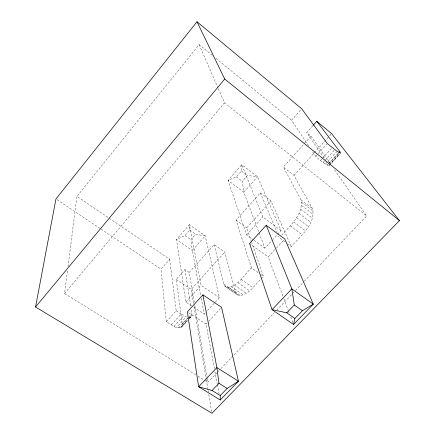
<?xml version="1.0" encoding="UTF-8"?>
<svg xmlns="http://www.w3.org/2000/svg" width="435" height="435" viewBox="0 0 435 435"><rect width="100%" height="100%" fill="white"/><g stroke="black" fill="none" stroke-linecap="round" stroke-linejoin="round"><path stroke-width="0.33" stroke-dasharray="2.17 1.63" d="M189.16 318.893L191.993 315.299L191.356 309.666M287.54 243.769L291.33 246.569C300.106 236.21 315.908 224.351 312.569 208.822L293.978 175.381L283.37 167.056L303.858 144.105M312.667 151.929C316.435 157.932 322.623 163.049 329.11 165.795L329.121 165.246M212.291 55.337L199.159 44.593L76.968 196.37L169.688 259.233L160.966 269.178L166.3 321.764C170.797 324.048 176.17 329.806 181.607 327.153L182.254 325.951L182.303 324.292L176.218 279.379L184.94 269.575L189.247 272.489L194.347 302.613M281.695 235.297C290.091 225.613 303.82 214.232 300.96 199.855L283.37 167.056M253.61 240.017L246.64 234.96L228.07 180.389L236.39 176.827L241.479 171.004L241.762 164.68L257.52 176.751L281.081 230.561L272.979 239.37M195.717 374.758L64.576 293.516L67.653 269.395M67.996 266.72L76.968 196.37M64.576 293.516L224.498 102.834L218.299 88.582M191.449 305.756L185.903 302.102L176.49 239.554L184.989 235.612L189.796 230.115L189.41 224.732L205.211 235.895L219.349 297.687L206.951 311.166M308.529 145.703L291.586 120.239L301.672 108.739M219.349 297.687L201.062 285.344L189.41 224.732L176.49 239.554L192.297 250.495L190.878 239.723L195.685 234.253L205.211 235.895L192.297 250.495L200.725 295.593M281.081 230.561L262.865 217.021L241.762 164.68L228.07 180.389L243.839 192.221L242.257 181.264L247.352 175.474L257.52 176.751L243.839 192.221L264.877 248.178L272.527 239.859M324.309 158.084L306.719 132.626L312.847 125.737M189.247 272.489L214.123 244.628L224.781 252.142L235.536 292.07L236.542 294.12L238.222 295.321C248.32 296.311 254.268 285.11 260.766 279.357M258.069 272.587L251.555 267.982L236.009 220.11L260.331 192.863L270.962 200.916L291.33 246.569M304.304 143.604L310.987 136.122L306.719 132.626M193.553 303.456L191.199 289.395L224.781 252.142M251.533 241.931L246.656 227.875L270.962 200.916M293.978 175.381L331.611 133.627M166.3 321.764L176.186 310.824L169.688 259.233M315.679 156.453L326.886 144.056M185.903 302.102L201.062 285.344M246.64 234.96L262.865 217.021M171.238 324.918L181.118 314.032L186.316 316.658L176.452 327.479M320.568 160.401L321.911 158.922M322.357 158.427L331.318 148.558M173.946 326.457L183.82 315.598M323.167 162.44L324.51 160.961M324.961 160.471L334.357 150.14M325.429 164.06L336.592 151.81M178.638 327.946L188.475 317.164M327.223 165.191L328.115 164.218M328.555 163.729L337.913 153.484M182.303 324.292L188.475 317.534M188.915 317.055L191.998 313.673M329.42 163.179L338.522 153.212M180.384 327.832L187.518 320.024M189.301 318.072L191.384 316.462M329.355 164.805L339.121 154.12M182.254 325.951L187.567 320.138M189.334 318.202L191.993 315.299M329.578 164.745L339.643 153.734M181.607 327.153L187.382 320.834M329.11 165.795L340.154 153.707M193.662 307.219L204.2 314.162L206.494 311.667M214.123 244.628L223.856 284.066L224.803 286.083L226.417 287.247C237.901 287.709 243.904 274.229 251.555 267.982M214.395 368.711L206.059 324.124L206.973 323.14M208.795 321.166L221.562 307.371M282.886 296.094L268.183 256.987L276.029 248.516M276.486 248.015L283.87 240.038M261.223 278.868L263.501 276.426L251.751 242.567M204.385 380.125L207.848 382.273L217.69 371.969M218.158 371.479L219.093 370.5M220.969 368.537L274.382 312.613M276.725 310.16L295.001 291.026M295.468 290.536L303.902 281.706M304.369 281.217L366.689 215.967L333.808 168.834M189.046 317.142L190.193 317.093M198.028 376.188L203.803 379.766M176.186 310.824L181.118 314.032M188.513 312.651L206.059 324.124M57.094 199.719L100.561 228.783M101.127 229.163L160.966 269.178M176.218 279.379L191.199 289.395M224.803 286.083L236.542 294.12M226.417 287.247L238.222 295.321M231.366 286.763L243.263 294.935M223.856 284.066L235.536 292.07M228.641 287.486L240.495 295.604M234.449 285.115L246.379 293.331M237.738 282.603L249.69 290.874M241.061 279.362L253.018 287.671M184.989 235.612L190.878 239.723M189.796 230.115L195.685 234.253M260.788 274.507L263.501 276.426M249.57 243.562L268.183 256.987M254.149 240.403L264.877 248.178M236.009 220.11L246.656 227.875M284.833 241.768L279.417 237.771L278.623 235.9M290.357 225.906L302.26 234.84M293.674 221.932L305.566 230.914M236.39 176.827L242.257 181.264M296.594 217.674L308.458 226.678M298.954 213.351L310.78 222.377M241.479 171.004L247.352 175.474M300.634 209.202L312.412 218.229M301.651 202.275L313.32 211.279M301.547 205.445L313.271 214.466M300.96 199.855L312.569 208.822M224.498 102.834L366.689 215.967M215.967 58.35L291.586 120.239M310.987 136.122L330.328 163.848M199.159 44.593L218.027 87.962M260.331 192.863L277.03 232.159M283.832 298.622L288.101 309.976M288.34 310.606L289.525 313.76M290.71 316.914L292.842 322.591M201.22 298.241L204.2 314.162M214.89 371.376L217.255 384.018M217.38 384.681L219.12 394.001M194.804 305.294L207.169 378.254M207.283 378.923L207.848 382.273M194.113 306.8L206.212 379.108M206.326 379.777L208.006 389.82M208.12 390.489L208.343 391.826M208.789 394.507L211.927 413.25M184.94 269.575L190.824 306.322"/><path stroke-width="0.65" d="M220.24 399.988L220.246 395.54L227.152 388.406L238.456 381.229L221.562 307.371L202.895 294.859L187.376 311.911L198.637 386.742L220.24 399.988L238.456 381.229L216.875 367.597L202.895 294.859M316.789 121.305L331.611 133.627L399.45 220.61L211.927 413.25L35.55 307.018L55.963 198.964L196.995 21.75L301.672 108.739L327.337 143.555L337.043 151.32L340.6 153.223L339.893 151.717L316.789 121.305L313.282 125.242M293.554 324.483L294.914 318.453L302.412 310.715L313.298 304.152L284.789 239.043L266.198 225.286L249.57 243.562L272.06 309.655L293.554 324.483L313.298 304.152L291.841 288.883L266.198 225.286M35.55 307.018L224.694 79.018L196.995 21.75M338.979 152.712L339.893 151.717M212.068 390.505L218.979 383.317L216.875 367.597L198.637 386.742L212.068 390.505L220.246 395.54M286.779 312.803L294.283 305.006L291.841 288.883L272.06 309.655L286.779 312.803L294.914 318.453M218.979 383.317L227.152 388.406M294.283 305.006L302.412 310.715M224.694 79.018L399.45 220.61"/></g></svg>
